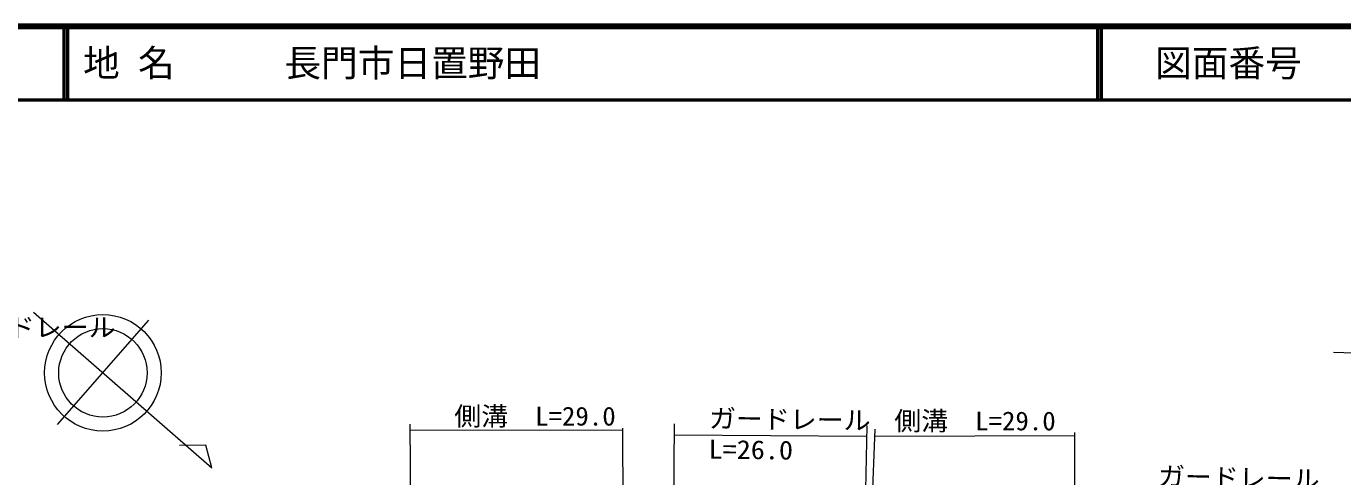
# Model space of a CAD drawing. Units: millimetres, scale not verified. Extents: x 40000 to 680000, y 20000 to 380000.
# Drawn here: x 362631 to 542196, y 318631 to 380000 of the extents above; entities that cross this region are included whole.
import ezdxf
from ezdxf.enums import TextEntityAlignment as Align

# ---------------------------------------------------------------- set-up
doc = ezdxf.new("R2010")
doc.units = ezdxf.units.MM
doc.header["$LTSCALE"] = 1000
for name, color, linetype, lineweight in [('M-TTL', 2, 'Continuous', 140), ('M-TTL-LINE', 7, 'Continuous', 50), ('M-TTL-TXT', 7, 'Continuous', 13), ('M-WORK', 1, 'Continuous', 13)]:
    doc.layers.add(name, color=color, linetype=linetype, lineweight=lineweight)
doc.styles.add('ＭＳ ゴシック', font='')
doc.styles.get('ＭＳ ゴシック').set_extended_font_data('MS Gothic')

msp = doc.modelspace()

# ---------------------------------------------------------------- linework, layer by layer
at = {"layer": 'M-TTL'}
msp.add_line((680000, 380000), (40000, 380000), dxfattribs=at)
at = {"layer": 'M-TTL-LINE'}
for p, q in [((367750, 380000), (367750, 370000)), ((368250, 380000), (368250, 370000)), ((508747, 380000), (508747, 370000)), ((509247, 380000), (509247, 370000)), ((40000, 370000), (680000, 370000))]:
    msp.add_line(p, q, dxfattribs=at)
at = {"layer": 'M-WORK'}
for p, q in [((366895, 325716), (379354, 339946)), ((415327, 277232), (415010, 325797)), ((415015, 325027), (444002, 324949)), ((444276, 279958), (444000, 325240)), ((451011, 325814), (450623, 286167)), ((476417, 280052), (477321, 325558)), ((476788, 280202), (478404, 325124)), ((450996, 324313), (477293, 324135)), ((478369, 324152), (505656, 324217)), ((505587, 283522), (505657, 324649))]:
    msp.add_line(p, q, dxfattribs=at)
for points in [[(363613, 341033), (387915, 319841), (387127, 322928), (383546, 322871)], [(540933, 335603), (573161, 334562), (570597, 336454), (567860, 334145)]]:
    msp.add_lwpolyline(points, dxfattribs=at)
for radius in [7949, 6032]:
    msp.add_circle((373079, 332779), radius, dxfattribs=at)

# ---------------------------------------------------------------- texts
at = {"layer": 'M-TTL-TXT', "style": 'ＭＳ ゴシック'}
msp.add_text('地 名      長門市日置野田', height=3666, dxfattribs=at).set_placement((370380, 375000), align=Align.MIDDLE_LEFT)
msp.add_text('図面番号', height=3666, dxfattribs=at).set_placement((526622, 375000), align=Align.MIDDLE_CENTER)
at = {"layer": 'M-WORK', "style": 'ＭＳ ゴシック', "width": 1.05}
for s, p in [('ガードレール', (352761, 336927)), ('側溝\u3000L=29.0', (421008, 324824)), ('側溝\u3000L=29.0', (481029, 324174))]:
    msp.add_text(s, height=2566, dxfattribs=at).set_placement(p, align=Align.BOTTOM_LEFT)
at = {"layer": 'M-WORK', "style": 'ＭＳ ゴシック'}
for s, rotation, width, p in [('ガードレール', 359.225, 1.05, (455727, 324536)), ('L=26.0', 359.225, 1.1, (455670, 320336)), ('ガードレール', 358.825, 1.05, (516961, 316664))]:
    msp.add_text(s, height=2566, rotation=rotation, dxfattribs=dict(at, width=width)).set_placement(p, align=Align.BOTTOM_LEFT)

doc.saveas('drawing.dxf')
